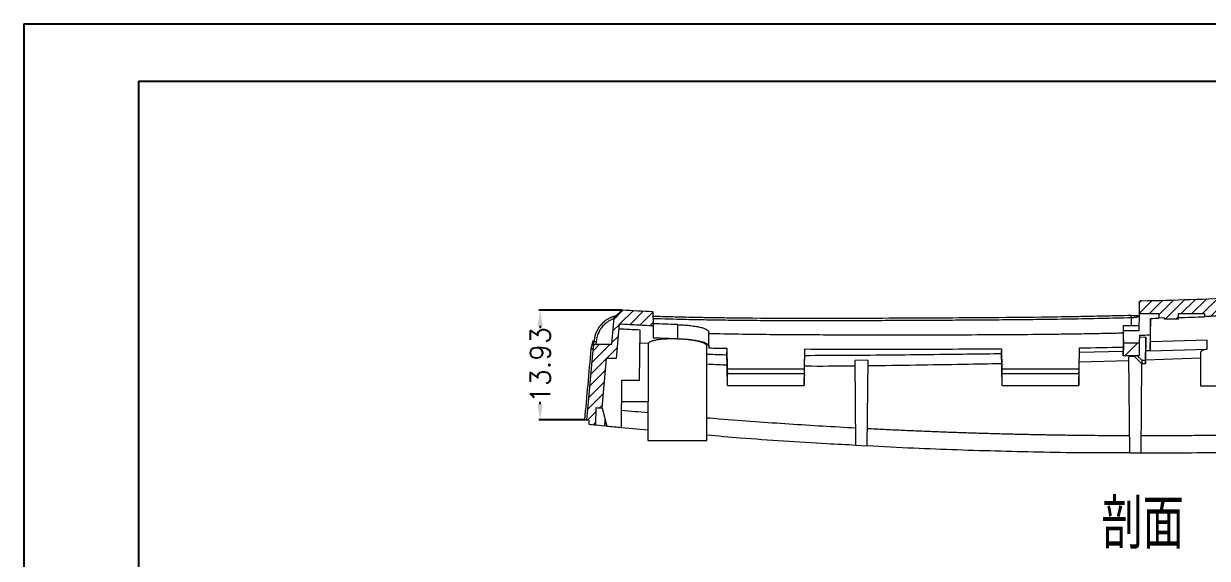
# Model space of a CAD drawing. Header units: inches. Extents: x 319 to 1827, y 1181 to 1488.
# Drawn here: x 319.2 to 469.6, y 1420.4 to 1488.4 of the extents above; entities that cross this region are included whole.
import ezdxf

# ---------------------------------------------------------------- set-up
doc = ezdxf.new("R2010")
doc.units = ezdxf.units.IN
doc.styles.add('SLDTEXTSTYLE1', font='TXT', dxfattribs={"width": 0.75, "bigfont": 'bigfont'})
doc.styles.add('SLDTEXTSTYLE3', font='TXT', dxfattribs={"width": 0.7})
doc.styles.get("Standard").update_dxf_attribs({"font": 'txt', "bigfont": 'gbcbig.shx'})
doc.dimstyles.new('2.5', dxfattribs={"dimtxt": 2.5, "dimasz": 2, "dimexe": 0.18, "dimexo": 0.0625, "dimgap": 0.09, "dimtad": 0, "dimzin": 0, "dimdsep": 46, "dimtxsty": 'Standard', "dimcen": 2, "dimclrd": 3, "dimclre": 3, "dimclrt": 256, "dimadec": 0, "dimazin": 0, "dimtfac": 1, "dimtofl": 0, "dimtmove": 0, "dimatfit": 3, "dimfxl": 1, "dimtolj": 1, "dimtzin": 0, "dimarcsym": 0})
pattern_1 = [(45, (-799.6228, -718.3109), (-0.6735192, 0.6735192), [])]

# ---------------------------------------------------------------- blocks, each defined once
blk = doc.blocks.new('SW_NOTE_2')
at = {"color": 0, "linetype": 'Continuous', "lineweight": 0, "attachment_point": 2}
for s, insert, char_height, style in [('剖面', (8.33, 8.19), 6.35, 'SLDTEXTSTYLE1'), ('A-A', (22.23, 5.8), 3.5, 'SLDTEXTSTYLE3')]:
    blk.add_mtext(s, dxfattribs=dict(at, insert=insert, char_height=char_height, style=style))
blk = doc.blocks.new('*D202')
at = {"color": 3, "lineweight": -2}
for p, q in [((395.23, 1451.94), (384.66, 1451.94)), ((384.84, 1449.94), (384.84, 1449.64)), ((384.84, 1440.01), (384.84, 1440.3)), ((390.46, 1438.01), (384.66, 1438.01))]:
    blk.add_line(p, q, dxfattribs=at)
at = {"color": 3}
for points in [[(384.5, 1449.94), (385.17, 1449.94), (384.84, 1451.94)], [(384.5, 1440.01), (385.17, 1440.01), (384.84, 1438.01)]]:
    blk.add_solid(points, dxfattribs=at)
at = {"layer": 'Defpoints', "color": 0}
for p in [(384.84, 1451.94), (395.29, 1451.94), (390.52, 1438.01)]:
    blk.add_point(p, dxfattribs=at)
at = {"insert": (384.84, 1444.97), "char_height": 2.5, "attachment_point": 5, "rotation": 90}
blk.add_mtext('\\A1;13.93', dxfattribs=at)

msp = doc.modelspace()

# ---------------------------------------------------------------- hatches: boundary and pattern name
at = {"linetype": 'Continuous', "lineweight": 0}
h = msp.add_hatch(dxfattribs=at)
h.set_pattern_fill('ANSI31', color=4, scale=0.3, style=0)
h.set_pattern_definition(pattern_1)
edge = h.paths.add_edge_path(flags=0)
edge.add_line((540.14, 1456.184), (537.433, 1458.471))
edge.add_spline(control_points=[(537.433, 1458.471), (537.221, 1458.651), (536.936, 1458.734), (536.662, 1458.7)], knot_values=[0, 0, 0, 0, 1, 1, 1, 1], weights=[1, 1, 1, 1], degree=3, periodic=0)
edge.add_spline(control_points=[(536.662, 1458.7), (535.816, 1458.593), (531.883, 1458.105), (527.79, 1457.65), (523.689, 1457.237), (519.584, 1456.859), (516.327, 1456.576), (516.176, 1456.562)], knot_values=[0.0712303, 0.0712303, 0.0712303, 0.0712303, 0.0712303, 0.0712303, 0.0962148, 0.1873271, 0.1917796, 0.1917796, 0.1917796, 0.1917796, 0.1917796, 0.1917796], weights=[1, 1, 1, 1, 1, 1, 1, 1], degree=5, periodic=0)
edge.add_line((516.176, 1456.562), (516.176, 1456.061))
edge.add_spline(control_points=[(516.176, 1456.061), (511.304, 1455.638), (501.266, 1454.856), (491.236, 1454.11), (486.076, 1453.771)], knot_values=[0, 0, 0, 0, 0.0857329, 0.176462, 0.176462, 0.176462, 0.176462], weights=[1, 1, 1, 1, 1], degree=3, periodic=0)
edge.add_line((486.076, 1453.771), (486.076, 1454.272))
edge.add_spline(control_points=[(486.076, 1454.272), (485.549, 1454.238), (483.226, 1454.087), (479.107, 1453.833), (474.145, 1453.565), (469.183, 1453.352), (464.748, 1453.218), (462.109, 1453.157), (461.267, 1453.14)], knot_values=[0.3683185, 0.3683185, 0.3683185, 0.3683185, 0.3683185, 0.3683185, 0.3837555, 0.4364136, 0.4890716, 0.5137516, 0.5137516, 0.5137516, 0.5137516, 0.5137516, 0.5137516], weights=[1, 1, 1, 1, 1, 1, 1, 1, 1], degree=5, periodic=0)
edge.add_spline(control_points=[(461.267, 1453.14), (461.11, 1453.137), (460.974, 1452.999), (460.973, 1452.843)], knot_values=[0, 0, 0, 0, 1, 1, 1, 1], weights=[1, 1, 1, 1], degree=3, periodic=0)
edge.add_line((460.973, 1452.843), (460.961, 1451.506))
edge.add_line((460.961, 1451.506), (463.476, 1451.506))
edge.add_line((463.476, 1451.506), (463.476, 1450.991))
edge.add_spline(control_points=[(463.476, 1450.991), (463.71, 1450.997), (463.943, 1451.003), (464.176, 1451.009)], knot_values=[0, 0, 0, 0, 1, 1, 1, 1], weights=[1, 1, 1, 1], degree=3, periodic=0)
edge.add_line((464.176, 1451.009), (464.176, 1450.806))
edge.add_line((464.176, 1450.806), (465.976, 1450.806))
edge.add_line((465.976, 1450.806), (465.976, 1451.506))
edge.add_line((465.976, 1451.506), (469.276, 1451.506))
edge.add_line((469.276, 1451.506), (469.276, 1451.174))
edge.add_spline(control_points=[(469.276, 1451.174), (490.392, 1451.977), (514.298, 1453.739), (535.379, 1456.323)], knot_values=[0, 0, 0, 0, 1, 1, 1, 1], weights=[1, 1, 1, 1], degree=3, periodic=0)
edge.add_line((535.379, 1456.323), (535.394, 1453.45))
edge.add_line((535.394, 1453.45), (536.857, 1453.45))
edge.add_line((536.857, 1453.45), (536.871, 1456.15))
edge.add_line((536.871, 1456.15), (538.382, 1456.15))
edge.add_line((538.382, 1456.15), (538.396, 1453.45))
edge.add_line((538.396, 1453.45), (539.976, 1453.45))
edge.add_spline(control_points=[(539.976, 1453.45), (540.163, 1453.75), (540.35, 1454.05), (540.538, 1454.35)], knot_values=[0, 0, 0, 0, 1, 1, 1, 1], weights=[1, 1, 1, 1], degree=3, periodic=0)
edge.add_line((540.538, 1454.35), (540.493, 1455.46))
edge.add_spline(control_points=[(540.493, 1455.46), (540.482, 1455.739), (540.351, 1456.005), (540.14, 1456.184)], knot_values=[0, 0, 0, 0, 1, 1, 1, 1], weights=[1, 1, 1, 1], degree=3, periodic=0)
h = msp.add_hatch(dxfattribs=at)
h.set_pattern_fill('ANSI31', color=4, scale=0.3, style=0)
h.set_pattern_definition(pattern_1)
edge = h.paths.add_edge_path(flags=0)
edge.add_line((395.293, 1451.935), (394.245, 1451.026))
edge.add_line((394.245, 1451.026), (393.939, 1447.606))
edge.add_line((393.939, 1447.606), (391.904, 1447.606))
edge.add_arc((391.904, 1447.306), 0.3, 90, 174.88891)
edge.add_line((391.606, 1447.333), (390.769, 1437.981))
edge.add_arc((461.534, 2117.485), 683.179, 264.054535, 264.076074)
edge.add_line((391.025, 1437.955), (391.025, 1437.452))
edge.add_arc((461.534, 2117.485), 683.679, 264.080422, 264.15503)
edge.add_line((391.91, 1437.361), (391.949, 1439.568))
edge.add_arc((461.534, 2117.485), 681.479, 264.139352, 264.203803)
edge.add_line((392.711, 1439.49), (393.276, 1445.799))
edge.add_line((393.276, 1445.799), (394.531, 1445.799))
edge.add_line((394.531, 1445.799), (394.924, 1450.202))
edge.add_spline(control_points=[(394.924, 1450.202), (396.329, 1450.129), (397.751, 1450.058), (399.191, 1449.99)], knot_values=[0, 0, 0, 0, 1, 1, 1, 1], weights=[1, 1, 1, 1], degree=3, periodic=0)
edge.add_line((399.191, 1449.99), (399.176, 1451.742))
edge.add_spline(control_points=[(399.176, 1451.742), (397.882, 1451.804), (396.587, 1451.868), (395.293, 1451.935)], knot_values=[0, 0, 0, 0, 0.022701, 0.022701, 0.022701, 0.022701], weights=[1, 1, 1, 1], degree=3, periodic=0)
h = msp.add_hatch(dxfattribs=at)
h.set_pattern_fill('ANSI31', style=0)
h.set_pattern_definition([(45, (151.6505, 1048.849), (-2.245064, 2.245064), [])])
h.paths.add_polyline_path([(458.949, 1446.156), (460.976, 1446.156), (460.99, 1447.756), (458.963, 1447.756)], flags=0)

# ---------------------------------------------------------------- linework, layer by layer
for p, q in [((319.19, 1488.371), (752.755, 1488.371)), ((319.19, 1488.371), (319.19, 1181.81)), ((333.788, 1481.072), (745.456, 1481.072)), ((333.788, 1481.072), (333.788, 1189.109))]:
    msp.add_line(p, q)
at = {"color": 7, "linetype": 'Continuous', "lineweight": 15}
for p, q in [((395.293, 1451.935), (394.245, 1451.026)), ((460.973, 1452.843), (460.961, 1451.506)), ((461.269, 1453.138), (461.155, 1453.116)), ((461.267, 1453.14), (461.267, 1453.124)), ((393.939, 1447.606), (394.245, 1451.026)), ((394.434, 1451.19), (394.286, 1451.156)), ((399.176, 1451.742), (399.191, 1449.99)), ((460.962, 1451.506), (460.943, 1449.326)), ((460.961, 1451.506), (463.476, 1451.506)), ((462.413, 1450.902), (462.376, 1448.8)), ((463.476, 1451.506), (463.476, 1450.991)), ((463.476, 1450.991), (464.176, 1451.009)), ((464.176, 1450.806), (464.176, 1451.009)), ((465.976, 1450.806), (464.176, 1450.806)), ((465.976, 1451.506), (469.276, 1451.506)), ((465.976, 1450.806), (465.976, 1451.506)), ((469.276, 1451.506), (469.276, 1451.174)), ((394.531, 1445.799), (394.924, 1450.202)), ((397.476, 1443.03), (397.532, 1449.419)), ((402.276, 1450.11), (402.276, 1448.33)), ((406.292, 1447.35), (406.276, 1449.159)), ((458.96, 1448.172), (458.976, 1449.984)), ((458.962, 1447.756), (458.976, 1449.326)), ((458.976, 1449.326), (458.976, 1449.984)), ((460.943, 1449.326), (458.976, 1449.326)), ((462.376, 1446.77), (462.413, 1448.896)), ((390.769, 1437.981), (391.606, 1447.333)), ((391.327, 1447.023), (391.593, 1448.092)), ((391.606, 1447.333), (391.664, 1447.987)), ((391.904, 1447.606), (393.939, 1447.606)), ((391.963, 1447.963), (391.931, 1447.606)), ((398.569, 1447.712), (397.517, 1447.754)), ((406.026, 1435.356), (406.026, 1447.365)), ((458.96, 1447.599), (458.948, 1446.156)), ((458.949, 1446.156), (458.963, 1447.756)), ((460.99, 1447.756), (458.963, 1447.756)), ((460.99, 1447.756), (460.976, 1446.156)), ((460.999, 1448.771), (460.99, 1447.756)), ((461.827, 1448.504), (460.996, 1448.486)), ((461.827, 1448.504), (461.776, 1445.592)), ((461.776, 1445.145), (461.827, 1448.058)), ((469.635, 1448.13), (462.396, 1447.911)), ((469.635, 1447.006), (469.635, 1448.13)), ((392.711, 1439.49), (393.276, 1445.799)), ((394.531, 1445.799), (393.276, 1445.799)), ((408.576, 1447.105), (408.622, 1444.456)), ((408.652, 1442.356), (408.576, 1446.67)), ((418.401, 1442.356), (418.476, 1446.617)), ((418.431, 1444.456), (418.476, 1447.011)), ((443.476, 1447.035), (443.521, 1444.456)), ((443.553, 1442.356), (443.476, 1446.737)), ((453.297, 1442.356), (453.376, 1446.868)), ((453.329, 1444.456), (453.376, 1447.143)), ((458.952, 1446.69), (453.371, 1446.56)), ((460.976, 1446.156), (458.949, 1446.156)), ((460.369, 1446.045), (459.669, 1446.019)), ((459.776, 1433.809), (459.669, 1446.019)), ((460.276, 1446.136), (460.276, 1446.156)), ((460.712, 1446.156), (461.298, 1445.581)), ((468.776, 1445.86), (461.784, 1445.589)), ((462.376, 1446.77), (461.804, 1446.757)), ((462.376, 1446.786), (469.635, 1447.006)), ((468.776, 1446.595), (468.776, 1442.306)), ((408.625, 1444.456), (408.636, 1443.856)), ((418.428, 1444.456), (408.625, 1444.456)), ((418.418, 1443.856), (418.428, 1444.456)), ((426.471, 1445.578), (424.882, 1445.531)), ((424.976, 1434.784), (424.882, 1445.531)), ((426.471, 1445.578), (426.376, 1434.711)), ((453.327, 1444.456), (443.523, 1444.456)), ((443.523, 1444.456), (443.534, 1443.856)), ((453.316, 1443.856), (453.327, 1444.456)), ((459.674, 1445.52), (453.349, 1445.356)), ((461.275, 1445.157), (461.176, 1433.806)), ((461.298, 1445.581), (461.776, 1445.592)), ((461.776, 1445.145), (461.3, 1445.133)), ((395.172, 1437.035), (395.225, 1443.03)), ((395.225, 1443.03), (397.476, 1443.03)), ((418.418, 1443.856), (408.636, 1443.856)), ((453.316, 1443.856), (443.534, 1443.856)), ((408.658, 1442.356), (418.396, 1442.356)), ((443.556, 1442.356), (453.293, 1442.356)), ((468.776, 1442.306), (473.176, 1442.306)), ((395.201, 1440.356), (398.559, 1440.356)), ((398.526, 1440.356), (398.526, 1435.356)), ((391.91, 1437.361), (391.949, 1439.568)), ((392.711, 1439.49), (393.325, 1437.217)), ((391.025, 1437.955), (391.025, 1437.452)), ((391.91, 1437.361), (393.071, 1437.243)), ((393.071, 1437.243), (393.086, 1438.101)), ((395.172, 1437.039), (398.526, 1436.719)), ((398.526, 1435.356), (406.026, 1435.356)), ((424.976, 1434.784), (426.376, 1434.711)), ((459.776, 1433.809), (461.176, 1433.806))]:
    msp.add_line(p, q, dxfattribs=at)
at = {"color": 8, "linetype": 'Continuous', "lineweight": 15}
msp.add_line((459.976, 1450.973), (459.976, 1449.996), dxfattribs=at)
at = {"color": 7, "linetype": 'Continuous', "lineweight": 15, "flags": 128}
msp.add_lwpolyline([(391.025, 1437.955), (390.993, 1437.958), (390.961, 1437.961), (390.929, 1437.965), (390.897, 1437.968), (390.865, 1437.971), (390.833, 1437.974), (390.801, 1437.978), (390.769, 1437.981)], dxfattribs=at)
at = {"color": 7, "linetype": 'Continuous', "lineweight": 15}
for centre, radius, start, end in [((391.904, 1447.306), 0.3, 90, 174.88891), ((461.534, 2117.485), 681.479, 264.139352, 264.203803), ((461.534, 2117.485), 683.679, 264.080422, 264.15503), ((461.534, 2117.485), 683.679, 264.274173, 264.429774)]:
    msp.add_arc(centre, radius, start, end, dxfattribs=at)
msp.add_ellipse((402.276, 1383.062), major_axis=(0, 429.707), ratio=0.0087269, start_param=1.4197719, end_param=1.4370647, dxfattribs=at)
for points, knots in [([(469.276, 1451.174), (469.943, 1451.2), (471.294, 1451.253), (473.342, 1451.344), (475.436, 1451.445), (478.186, 1451.588), (481.658, 1451.786), (487.171, 1452.132), (492.721, 1452.52), (498.226, 1452.928), (502.355, 1453.242), (506.484, 1453.559), (511.991, 1453.996), (517.535, 1454.463), (523.04, 1454.976), (526.734, 1455.346), (529.932, 1455.688), (532.682, 1455.997), (534.488, 1456.215), (535.379, 1456.323)], [0, 0, 0, 0, 0.0302207, 0.0611387, 0.0927544, 0.1250683, 0.1857005, 0.2500691, 0.3749519, 0.4373755, 0.4998039, 0.5622472, 0.6247097, 0.7497081, 0.8139332, 0.8748228, 0.9176782, 0.9594034, 1, 1, 1, 1]), ([(461.267, 1453.14), (465.402, 1453.225), (469.537, 1453.369), (477.807, 1453.758), (481.942, 1454), (486.076, 1454.272)], [0, 0, 0, 0, 0.5, 0.5, 1, 1, 1, 1]), ([(460.973, 1452.843), (460.974, 1452.856), (460.975, 1452.881), (460.983, 1452.919), (461.003, 1452.98), (461.054, 1453.056), (461.136, 1453.111), (461.209, 1453.136), (461.248, 1453.138), (461.267, 1453.14)], [0, 0, 0, 0, 0.0838071, 0.1669145, 0.2507216, 0.4998792, 0.7489431, 0.8744716, 1, 1, 1, 1]), ([(394.211, 1451.139), (394.181, 1451.133), (394.013, 1451.097), (393.72, 1450.967), (393.333, 1450.762), (392.938, 1450.476), (392.529, 1450.082), (392.133, 1449.534), (391.797, 1448.825), (391.71, 1448.278), (391.664, 1447.987)], [0, 0, 0, 0, 0.0210506, 0.1199154, 0.221671, 0.3263505, 0.4590731, 0.6156072, 0.7959659, 1, 1, 1, 1]), ([(394.429, 1451.185), (394.359, 1451.173), (394.088, 1451.123), (393.63, 1450.926), (393.07, 1450.584), (392.558, 1450.105), (392.128, 1449.503), (391.803, 1448.786), (391.722, 1448.258), (391.68, 1447.987)], [0, 0, 0, 0, 0.047382, 0.1831722, 0.3281751, 0.4823857, 0.6457436, 0.8183161, 1, 1, 1, 1]), ([(459.968, 1451.268), (459.381, 1451.252), (458.177, 1451.22), (456.456, 1451.181), (454.906, 1451.149), (453.638, 1451.125), (451.561, 1451.088), (447.479, 1451.028), (439.407, 1450.95), (427.16, 1450.901), (416.526, 1450.863), (409.425, 1450.936), (407.105, 1450.968), (405.218, 1451.001), (403.618, 1451.034), (402.102, 1451.07), (400.579, 1451.109), (399.561, 1451.142), (399.181, 1451.154)], [0, 0, 0, 0, 0.02899496, 0.05943369, 0.08493416, 0.10549609, 0.12199986, 0.18748242, 0.30696381, 0.52032637, 0.79187434, 0.83170166, 0.87078428, 0.90637801, 0.92482105, 0.94975607, 0.98122154, 1, 1, 1, 1]), ([(460.886, 1451.187), (460.872, 1451.191), (460.823, 1451.204), (460.641, 1451.22), (460.342, 1451.232), (460.095, 1451.245), (459.968, 1451.251)], [0, 0, 0, 0, 0.11338083, 0.39814373, 0.69143033, 1, 1, 1, 1]), ([(397.532, 1449.419), (397.085, 1449.44), (396.196, 1449.481), (395.308, 1449.525), (394.866, 1449.547)], [0, 0, 0, 0, 0.5024592, 1, 1, 1, 1]), ([(394.924, 1450.202), (395.631, 1450.166), (397.053, 1450.092), (398.476, 1450.024), (399.191, 1449.99)], [0, 0, 0, 0, 0.4969231, 1, 1, 1, 1]), ([(402.276, 1450.11), (401.755, 1450.128), (400.722, 1450.164), (399.688, 1450.203), (399.176, 1450.223)], [0, 0, 0, 0, 0.5040212, 1, 1, 1, 1]), ([(399.191, 1449.99), (399.191, 1449.99), (399.191, 1449.86), (399.191, 1449.343), (399.191, 1448.956), (399.191, 1448.442)], [0, 0, 0, 0, 0.5, 0.5, 1, 1, 1, 1]), ([(458.976, 1449.022), (458.152, 1449.003), (456.484, 1448.966), (453.955, 1448.92), (451.381, 1448.88), (447.877, 1448.837), (443.218, 1448.801), (436.847, 1448.778), (429.649, 1448.775), (423.102, 1448.778), (417.901, 1448.799), (413.965, 1448.829), (410.131, 1448.873), (407.534, 1448.92), (406.276, 1448.944)], [0, 0, 0, 0, 0.0469017, 0.0950089, 0.1439579, 0.1934451, 0.2944903, 0.409136, 0.5561091, 0.7042522, 0.7817927, 0.8521396, 0.9283579, 1, 1, 1, 1]), ([(458.976, 1449.984), (459.306, 1449.988), (459.966, 1449.995), (460.624, 1450.003), (460.954, 1450.007)], [0, 0, 0, 0, 0.5002136, 1, 1, 1, 1]), ([(391.664, 1447.987), (391.664, 1447.988), (391.693, 1447.986), (391.81, 1447.977), (391.893, 1447.97), (391.963, 1447.963)], [0, 0, 0, 0, 0.5, 0.5, 1, 1, 1, 1]), ([(406.026, 1447.365), (406.026, 1447.42), (406.005, 1447.473), (405.921, 1447.578), (405.858, 1447.629), (405.69, 1447.729), (405.588, 1447.776), (405.345, 1447.866), (405.203, 1447.909), (404.889, 1447.989), (404.717, 1448.026), (404.345, 1448.093), (404.142, 1448.124), (403.721, 1448.177), (403.502, 1448.201), (403.048, 1448.239), (402.812, 1448.255), (402.344, 1448.278), (402.108, 1448.285), (401.636, 1448.291), (401.403, 1448.29), (400.953, 1448.278), (400.734, 1448.268), (400.314, 1448.238), (400.118, 1448.218), (399.752, 1448.17), (399.581, 1448.142), (399.276, 1448.076), (399.142, 1448.039), (398.91, 1447.958), (398.812, 1447.913), (398.659, 1447.817), (398.604, 1447.766), (398.569, 1447.712)], [0, 0, 0, 0, 0.0625, 0.0625, 0.125, 0.125, 0.1875, 0.1875, 0.25, 0.25, 0.3125, 0.3125, 0.375, 0.375, 0.4375, 0.4375, 0.5, 0.5, 0.5625, 0.5625, 0.625, 0.625, 0.6875, 0.6875, 0.75, 0.75, 0.8125, 0.8125, 0.875, 0.875, 0.9375, 0.9375, 1, 1, 1, 1]), ([(399.191, 1448.442), (399.475, 1448.431), (399.759, 1448.42), (400.043, 1448.409), (400.327, 1448.399), (400.611, 1448.388), (400.895, 1448.378), (401.355, 1448.362), (401.816, 1448.346), (402.276, 1448.33)], [0, 0, 0, 0, 0.0008522886, 0.0008522886, 0.0008522886, 0.0017045772, 0.0017045772, 0.0017045772, 0.0030864426, 0.0030864426, 0.0030864426, 0.0030864426]), ([(402.276, 1448.33), (402.544, 1448.321), (402.809, 1448.307), (403.329, 1448.271), (403.587, 1448.247), (404.074, 1448.192), (404.305, 1448.161), (404.744, 1448.09), (404.949, 1448.05), (405.316, 1447.964), (405.482, 1447.918), (405.772, 1447.818), (405.893, 1447.766), (406.09, 1447.657), (406.166, 1447.599), (406.266, 1447.481), (406.292, 1447.421), (406.292, 1447.359)], [0, 0, 0, 0, 0.125, 0.125, 0.25, 0.25, 0.375, 0.375, 0.5, 0.5, 0.625, 0.625, 0.75, 0.75, 0.875, 0.875, 1, 1, 1, 1]), ([(406.292, 1447.359), (406.292, 1447.324), (406.292, 1447.254), (406.292, 1447.181), (406.292, 1447.145)], [0, 0, 0, 0, 0.49998193, 1, 1, 1, 1]), ([(458.96, 1448.172), (458.96, 1448.135), (458.96, 1448.062), (458.96, 1447.964), (458.96, 1447.873), (458.96, 1447.791), (458.96, 1447.718), (458.96, 1447.653), (458.96, 1447.617), (458.96, 1447.599)], [0, 0, 0, 0, 0.1429653, 0.2858952, 0.4287892, 0.5716472, 0.7144685, 0.8572529, 1, 1, 1, 1]), ([(390.52, 1438.007), (390.653, 1439.487), (390.922, 1442.492), (391.19, 1445.497), (391.327, 1447.023)], [0, 0, 0, 0, 0.492357, 1, 1, 1, 1]), ([(408.584, 1446.235), (408.207, 1446.245), (407.354, 1446.27), (406.502, 1446.306), (406.026, 1446.327)], [0, 0, 0, 0, 0.441494, 1, 1, 1, 1]), ([(406.292, 1447.145), (406.669, 1447.138), (407.43, 1447.123), (408.192, 1447.111), (408.576, 1447.105)], [0, 0, 0, 0, 0.49562054, 1, 1, 1, 1]), ([(408.576, 1447.105), (408.576, 1447.035), (408.576, 1446.894), (408.576, 1446.744), (408.576, 1446.67)], [0, 0, 0, 0, 0.49999323, 1, 1, 1, 1]), ([(443.482, 1446.39), (440.856, 1446.358), (434.303, 1446.276), (425.965, 1446.185), (420.252, 1446.164), (418.468, 1446.157)], [0, 0, 0, 0, 0.3148957, 0.786006, 1, 1, 1, 1]), ([(418.476, 1447.011), (422.643, 1446.993), (426.809, 1446.995), (435.143, 1447.002), (439.309, 1447.009), (443.476, 1447.035)], [0, 0, 0, 0, 0.5, 0.5, 1, 1, 1, 1]), ([(418.476, 1446.617), (418.476, 1446.684), (418.476, 1446.819), (418.476, 1446.947), (418.476, 1447.011)], [0, 0, 0, 0, 0.4999854, 1, 1, 1, 1]), ([(443.476, 1447.035), (443.476, 1446.987), (443.476, 1446.89), (443.476, 1446.788), (443.476, 1446.737)], [0, 0, 0, 0, 0.4999061, 1, 1, 1, 1]), ([(453.376, 1446.868), (453.376, 1446.915), (453.376, 1447.01), (453.376, 1447.099), (453.376, 1447.143)], [0, 0, 0, 0, 0.5000849, 1, 1, 1, 1]), ([(469.635, 1447.006), (469.5, 1446.979), (469.38, 1446.949), (469.167, 1446.885), (469.075, 1446.851), (468.854, 1446.745), (468.776, 1446.67), (468.776, 1446.595)], [0, 0, 0, 0, 0.25, 0.25, 0.5, 0.5, 1, 1, 1, 1]), ([(408.606, 1444.961), (408.513, 1444.963), (407.652, 1444.981), (406.792, 1445.026), (406.026, 1445.065)], [0, 0, 0, 0, 0.1078654, 1, 1, 1, 1]), ([(424.888, 1444.84), (423.046, 1444.819), (420.897, 1444.795), (418.751, 1444.81), (418.444, 1444.812)], [0, 0, 0, 0, 0.8570903, 1, 1, 1, 1]), ([(443.504, 1445.138), (441.889, 1445.105), (436.204, 1444.991), (430.528, 1444.913), (426.464, 1444.858)], [0, 0, 0, 0, 0.2840903, 1, 1, 1, 1]), ([(395.192, 1439.246), (396.296, 1439.136), (397.407, 1439.026), (398.52, 1438.926), (398.526, 1438.925)], [0, 0, 0, 0, 0.9948777, 1, 1, 1, 1]), ([(406.026, 1438.274), (406.554, 1438.23), (408.594, 1438.06), (412.08, 1437.799), (416.456, 1437.494), (420.724, 1437.224), (423.549, 1437.067), (424.957, 1436.989)], [0, 0, 0, 0, 0.0838654, 0.3243652, 0.553164, 0.7774813, 1, 1, 1, 1]), ([(390.52, 1438.007), (390.524, 1438.007), (390.53, 1438.006), (390.582, 1438.001), (390.658, 1437.993), (390.727, 1437.985), (390.769, 1437.981), (390.776, 1437.98)], [0, 0, 0, 0, 0.2365112, 0.4730201, 0.7095583, 0.9461229, 1, 1, 1, 1]), ([(393.327, 1437.217), (393.321, 1437.218), (393.234, 1437.226), (393.135, 1437.236), (393.074, 1437.243), (393.072, 1437.243), (393.071, 1437.243)], [0, 0, 0, 0, 0.033292, 0.4744127, 0.9050349, 1, 1, 1, 1]), ([(426.395, 1436.913), (427.122, 1436.876), (428.566, 1436.803), (430.717, 1436.702), (432.838, 1436.609), (434.93, 1436.525), (436.994, 1436.447), (439.029, 1436.377), (441.038, 1436.313), (443.019, 1436.257), (444.975, 1436.206), (446.904, 1436.162), (448.809, 1436.124), (450.69, 1436.092), (452.547, 1436.065), (454.38, 1436.043), (456.192, 1436.026), (457.981, 1436.015), (459.167, 1436.011), (459.757, 1436.009)], [0, 0, 0, 0, 0.065541, 0.1301408, 0.1938203, 0.2565995, 0.3184986, 0.3795379, 0.4397373, 0.4991172, 0.5576977, 0.6154992, 0.6725418, 0.7288458, 0.7844317, 0.8393197, 0.8935303, 0.9470838, 1, 1, 1, 1]), ([(461.195, 1436.006), (462.031, 1436.007), (463.688, 1436.008), (466.148, 1436.02), (468.559, 1436.041), (470.918, 1436.069), (473.225, 1436.105), (475.48, 1436.147), (477.684, 1436.196), (479.839, 1436.251), (481.947, 1436.311), (484.008, 1436.376), (486.028, 1436.445), (488.009, 1436.519), (489.957, 1436.598), (491.877, 1436.681), (493.774, 1436.768), (495.031, 1436.83), (495.657, 1436.861)], [0, 0, 0, 0, 0.0727926, 0.1441878, 0.2141395, 0.2826012, 0.3495307, 0.4149404, 0.4788756, 0.5413824, 0.6025073, 0.6622989, 0.7208517, 0.7783054, 0.8348028, 0.8904876, 0.9455047, 1, 1, 1, 1]), ([(406.026, 1436.084), (407.442, 1435.964), (412.513, 1435.534), (418.833, 1435.108), (423.744, 1434.865), (424.976, 1434.804)], [0, 0, 0, 0, 0.2249056, 0.8056385, 1, 1, 1, 1]), ([(426.376, 1434.733), (428.356, 1434.627), (434.015, 1434.325), (443.378, 1434.029), (452.534, 1433.83), (458.002, 1433.831), (459.776, 1433.831)], [0, 0, 0, 0, 0.178395, 0.5097074, 0.8409833, 1, 1, 1, 1]), ([(461.176, 1433.828), (462.63, 1433.822), (467.779, 1433.799), (476.624, 1433.954), (486.672, 1434.232), (493.02, 1434.546), (495.676, 1434.677)], [0, 0, 0, 0, 0.1264619, 0.4476967, 0.7689303, 1, 1, 1, 1])]:
    msp.add_open_spline(points, degree=3, knots=knots, dxfattribs=at)
for points in [[(399.176, 1451.742), (397.882, 1451.804), (396.587, 1451.868), (395.293, 1451.935)], [(459.968, 1451.258), (459.968, 1451.27), (459.968, 1451.274), (459.968, 1451.267)], [(462.413, 1450.902), (462.767, 1450.911), (463.122, 1450.919), (463.476, 1450.928)], [(462.413, 1448.896), (462.413, 1450.032), (462.413, 1450.703), (462.413, 1450.902)], [(463.476, 1450.928), (463.476, 1450.97), (463.476, 1450.991), (463.476, 1450.991)], [(465.976, 1450.998), (467.076, 1451.032), (468.176, 1451.07), (469.276, 1451.112)], [(469.276, 1451.112), (469.276, 1451.153), (469.276, 1451.174), (469.276, 1451.174)], [(402.276, 1450.11), (402.541, 1450.101), (403.07, 1450.073), (403.825, 1450.005), (404.526, 1449.912), (405.134, 1449.796), (405.63, 1449.659), (405.998, 1449.505), (406.224, 1449.337), (406.276, 1449.217), (406.276, 1449.157)], [(460.999, 1448.771), (461.458, 1448.78), (461.917, 1448.79), (462.376, 1448.8)], [(462.376, 1448.8), (462.376, 1448.598), (462.376, 1447.919), (462.376, 1446.77)], [(461.827, 1448.058), (461.827, 1448.237), (461.827, 1448.386), (461.827, 1448.504)], [(453.376, 1447.143), (455.238, 1447.173), (457.099, 1447.21), (458.96, 1447.255)], [(461.3, 1445.133), (460.959, 1445.467), (460.618, 1445.802), (460.276, 1446.136)], [(461.298, 1445.581), (461.298, 1445.461), (461.299, 1445.312), (461.3, 1445.133)], [(461.776, 1445.592), (461.776, 1445.472), (461.776, 1445.323), (461.776, 1445.145)], [(408.658, 1442.356), (408.651, 1442.856), (408.643, 1443.356), (408.636, 1443.856)], [(418.418, 1443.856), (418.41, 1443.356), (418.403, 1442.856), (418.396, 1442.356)], [(443.556, 1442.356), (443.549, 1442.856), (443.541, 1443.356), (443.534, 1443.856)], [(453.316, 1443.856), (453.309, 1443.356), (453.301, 1442.856), (453.293, 1442.356)]]:
    msp.add_open_spline(points, degree=3, dxfattribs=at)
at = {"color": 8, "linetype": 'Continuous', "lineweight": 15}
for points, knots in [([(394.229, 1450.843), (394.194, 1450.835), (394.039, 1450.798), (393.782, 1450.675), (393.458, 1450.495), (393.087, 1450.219), (392.694, 1449.826), (392.331, 1449.273), (392.063, 1448.647), (391.997, 1448.191), (391.963, 1447.963)], [0, 0, 0, 0, 0.02752, 0.1231761, 0.2181897, 0.3138793, 0.4793875, 0.645215, 0.8225147, 1, 1, 1, 1]), ([(459.976, 1450.973), (458.726, 1450.942), (456.128, 1450.876), (452.085, 1450.802), (448.782, 1450.754), (446.307, 1450.725), (444.746, 1450.708), (443.187, 1450.694), (441.719, 1450.681), (440.292, 1450.671), (438.824, 1450.662), (437.174, 1450.652), (435.343, 1450.643), (433.331, 1450.633), (431.249, 1450.624), (429.232, 1450.615), (427.407, 1450.608), (425.791, 1450.601), (424.458, 1450.597), (423.383, 1450.593), (422.539, 1450.591), (421.647, 1450.589), (420.651, 1450.587), (419.519, 1450.587), (418.392, 1450.587), (416.541, 1450.59), (414.053, 1450.599), (410.968, 1450.623), (408.094, 1450.657), (405.523, 1450.699), (402.575, 1450.759), (400.524, 1450.818), (399.184, 1450.856)], [0, 0, 0, 0, 0.0616911, 0.12822003, 0.19957411, 0.22468994, 0.25035606, 0.27657409, 0.30162003, 0.322808, 0.34696743, 0.37410031, 0.40420994, 0.43730026, 0.47337753, 0.5069419, 0.53684046, 0.56342113, 0.58667802, 0.60261658, 0.61649853, 0.62832252, 0.64662863, 0.66562148, 0.6841707, 0.70227571, 0.75692146, 0.80694522, 0.85450987, 0.89873892, 0.93384691, 1, 1, 1, 1]), ([(459.976, 1450.973), (459.974, 1451.043), (459.972, 1451.11), (459.97, 1451.181), (459.97, 1451.2), (459.969, 1451.234), (459.969, 1451.248), (459.968, 1451.258)], [0, 0, 0, 0, 0.5, 0.5, 0.75, 0.75, 1, 1, 1, 1]), ([(460.922, 1451.146), (460.913, 1451.141), (460.895, 1451.13), (460.861, 1451.115), (460.821, 1451.099), (460.754, 1451.077), (460.649, 1451.049), (460.497, 1451.021), (460.329, 1450.998), (460.154, 1450.981), (460.035, 1450.976), (459.976, 1450.973)], [0, 0, 0, 0, 0.0648856, 0.1298614, 0.1948835, 0.2598872, 0.4158185, 0.5678415, 0.7158214, 0.8597814, 1, 1, 1, 1]), ([(391.576, 1447.004), (391.567, 1447.005), (391.537, 1447.008), (391.486, 1447.012), (391.43, 1447.017), (391.383, 1447.02), (391.35, 1447.022), (391.33, 1447.023), (391.328, 1447.023), (391.327, 1447.023)], [0, 0, 0, 0, 0.0638645, 0.2221211, 0.3847534, 0.5476717, 0.7067564, 0.8583995, 1, 1, 1, 1])]:
    msp.add_open_spline(points, degree=3, knots=knots, dxfattribs=at)

# ---------------------------------------------------------------- block references
at = {"color": 7, "linetype": 'Continuous', "lineweight": 0}
msp.add_blockref('SW_NOTE_2', (453.094, 1419.773), dxfattribs=at)

# ---------------------------------------------------------------- dimensions: what is measured, and where the dimension line sits
dim = msp.add_linear_dim(base=(384.837, 1451.935), p1=(390.52, 1438.007), p2=(395.293, 1451.935), angle=90, dimstyle='2.5')
dim.commit()
dim.dimension.update_dxf_attribs({"geometry": '*D202', "text_midpoint": (384.837, 1444.971)})

doc.saveas('drawing.dxf')
